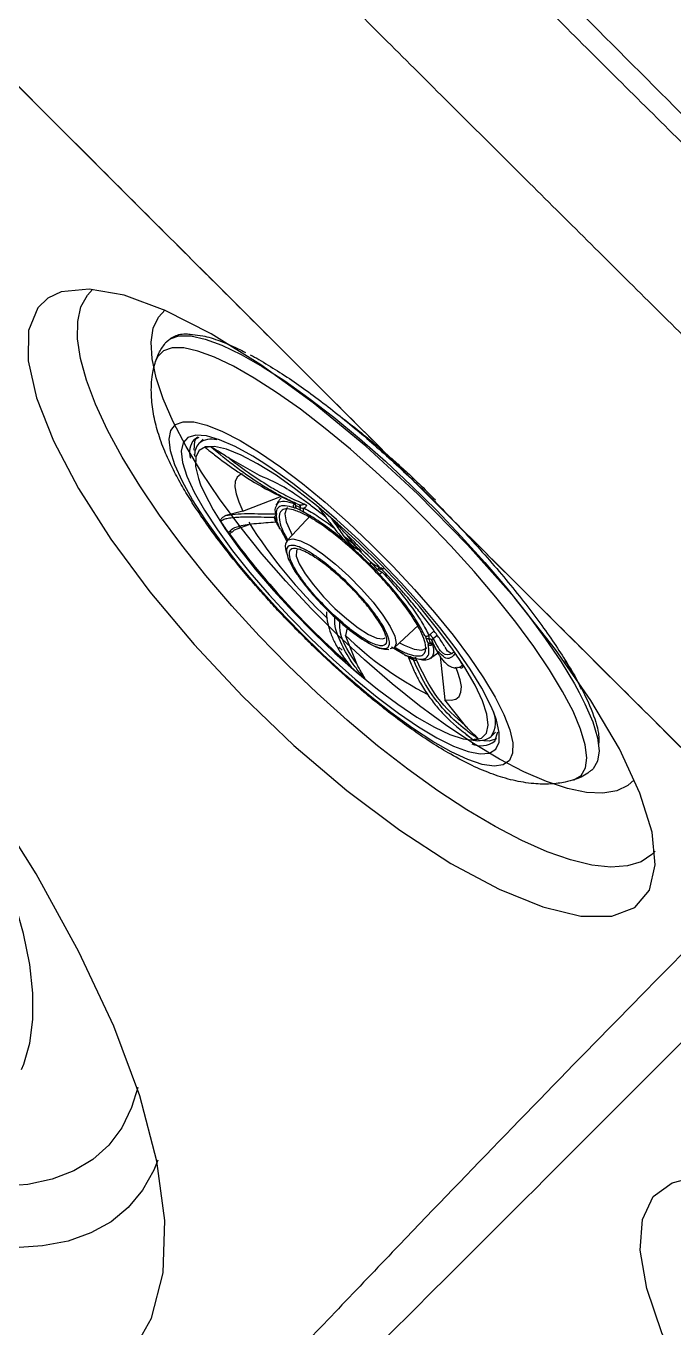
# Model space of a CAD drawing. Header units: inches. Extents: x 0 to 84, y -22 to 124.
# Drawn here: x 71.216 to 73.36, y 67.531 to 71.841 of the extents above; entities that cross this region are included whole.
import ezdxf

# ---------------------------------------------------------------- set-up
doc = ezdxf.new("R2010")
doc.units = ezdxf.units.IN
doc.header["$MEASUREMENT"] = 0
doc.layers.add('1', color=4, linetype='Continuous')
doc.layers.add('BDIM_CYAN', color=4, linetype='Continuous')

# ---------------------------------------------------------------- blocks, each defined once
blk = doc.blocks.new('2020 HS PILLOW')
at = {"layer": '1', "color": 2}
for points, knots in [([(5.8034, -0.0127), (5.5758, -0.0117), (5.1207, -0.0097), (4.4379, -0.0073), (3.7551, -0.0052), (3.0724, -0.0034), (2.3896, -0.0021), (1.7069, -0.001), (1.0241, -0.0003), (0.3414, 0), (-0.3414, 0), (-1.0241, -0.0003), (-1.7069, -0.001), (-2.3896, -0.0021), (-3.0724, -0.0034), (-3.7551, -0.0052), (-4.4379, -0.0073), (-5.1207, -0.0097), (-5.5758, -0.0117), (-5.8034, -0.0127)], [0, 0, 0, 0, 0.058824, 0.117648, 0.176472, 0.235295, 0.294119, 0.352942, 0.411765, 0.470588, 0.529412, 0.588235, 0.647058, 0.705881, 0.764705, 0.823528, 0.882352, 0.941176, 1, 1, 1, 1]), ([(5.8027, -0.0093), (4.0523, -0.005), (0.1838, 0.0045), (-3.6846, -0.0044), (-5.8027, -0.0093)], [0, 0, 0, 0, 0.452479, 1, 1, 1, 1]), ([(-5.1105, -0.9929), (-5.0125, -0.992), (-4.8162, -0.9901), (-4.5213, -0.9874), (-4.2256, -0.9849), (-3.929, -0.9826), (-3.6317, -0.9804), (-3.3335, -0.9784), (-3.0345, -0.9766), (-2.7347, -0.9749), (-2.4341, -0.9734), (-2.1327, -0.9721), (-1.8304, -0.9709), (-1.5274, -0.9699), (-1.2235, -0.9691), (-0.9188, -0.9685), (-0.6132, -0.968), (-0.3069, -0.9677), (0.0908, -0.9676), (0.5785, -0.9679), (1.1551, -0.9689), (1.7288, -0.9705), (2.2996, -0.9727), (2.8674, -0.9755), (3.4323, -0.979), (3.9943, -0.983), (4.5534, -0.9876), (4.9251, -0.9912), (5.1105, -0.9929)], [0, 0, 0, 0, 0.028776, 0.057631, 0.086566, 0.11558, 0.144673, 0.173846, 0.203098, 0.232429, 0.26184, 0.291331, 0.320902, 0.350552, 0.380282, 0.410091, 0.439981, 0.46995, 0.5, 0.556693, 0.613101, 0.669223, 0.725062, 0.780616, 0.835887, 0.890874, 0.945579, 1, 1, 1, 1]), ([(5.1101, -1.4421), (5.0128, -1.4412), (4.8181, -1.4394), (4.5261, -1.4369), (4.2341, -1.4345), (3.9421, -1.4324), (3.6501, -1.4303), (3.3581, -1.4285), (3.0661, -1.4267), (2.7741, -1.4252), (2.4821, -1.4238), (2.1901, -1.4225), (1.8981, -1.4214), (1.606, -1.4205), (1.314, -1.4197), (1.022, -1.4191), (0.73, -1.4186), (0.438, -1.4183), (0.146, -1.4182), (-0.146, -1.4182), (-0.438, -1.4183), (-0.73, -1.4186), (-1.022, -1.4191), (-1.314, -1.4197), (-1.606, -1.4205), (-1.8981, -1.4214), (-2.1901, -1.4225), (-2.4821, -1.4238), (-2.7741, -1.4252), (-3.0661, -1.4267), (-3.3581, -1.4285), (-3.6501, -1.4303), (-3.9421, -1.4324), (-4.2341, -1.4345), (-4.5261, -1.4369), (-4.8181, -1.4394), (-5.0128, -1.4412), (-5.1101, -1.4421)], [0, 0, 0, 0, 0.028576, 0.05715, 0.085725, 0.114298, 0.142871, 0.171443, 0.200015, 0.228587, 0.257158, 0.285728, 0.314298, 0.342868, 0.371438, 0.400008, 0.428577, 0.457146, 0.485715, 0.514285, 0.542854, 0.571423, 0.599992, 0.628562, 0.657132, 0.685702, 0.714272, 0.742842, 0.771413, 0.799985, 0.828557, 0.857129, 0.885702, 0.914275, 0.94285, 0.971424, 1, 1, 1, 1]), ([(-5.0772, -4.7582), (-3.4112, -4.7633), (-0.0264, -4.7735), (3.3584, -4.7634), (5.0772, -4.7582)], [0, 0, 0, 0, 0.492188, 1, 1, 1, 1])]:
    blk.add_open_spline(points, degree=3, knots=knots, dxfattribs=at)
blk = doc.blocks.new('2026 RELAY')
at = {"color": 8, "linetype": 'Continuous', "lineweight": 25, "flags": 128}
for points in [[(71.6522, 67.5864), (71.6388, 67.5535), (71.6018, 67.487), (71.5547, 67.4301), (71.4977, 67.383), (71.4312, 67.3459), (71.3555, 67.3191), (71.2709, 67.3027), (71.1778, 67.2966)], [(71.586, 67.8272), (71.5657, 67.7612), (71.5329, 67.6942), (71.4899, 67.6367), (71.4371, 67.589), (71.3747, 67.5512), (71.303, 67.5237), (71.2223, 67.5065), (71.1331, 67.4997)], [(73.2984, 68.6099), (73.2877, 68.5986), (73.2517, 68.5745), (73.2062, 68.5606), (73.1518, 68.557), (73.089, 68.5636), (73.0185, 68.5806), (72.941, 68.6077), (72.8574, 68.6445), (72.7685, 68.6908), (72.6753, 68.7459), (72.5787, 68.8095), (72.4798, 68.8806), (72.3797, 68.9587), (72.2793, 69.0429), (72.1799, 69.1322), (72.0823, 69.2258), (71.9877, 69.3226), (71.897, 69.4217), (71.8113, 69.5219), (71.7313, 69.6222), (71.6581, 69.7216), (71.5923, 69.819), (71.5346, 69.9133), (71.4857, 70.0036), (71.4461, 70.0889), (71.4161, 70.1683), (71.3962, 70.2409), (71.3865, 70.306), (71.3871, 70.363), (71.3981, 70.4111), (71.4192, 70.4499), (71.4365, 70.4684)], [(73.2284, 68.8461), (73.2077, 68.8269), (73.1709, 68.8091), (73.1251, 68.8015), (73.0707, 68.8042), (73.0084, 68.817), (72.939, 68.84), (72.8634, 68.8726), (72.7826, 68.9146), (72.6975, 68.9655), (72.6092, 69.0245), (72.5188, 69.091), (72.4275, 69.164), (72.3364, 69.2428), (72.2467, 69.3262), (72.1595, 69.4133), (72.0758, 69.5029), (71.9968, 69.594), (71.9234, 69.6853), (71.8566, 69.7758), (71.7971, 69.8642), (71.7458, 69.9496), (71.7033, 70.0307), (71.6701, 70.1066), (71.6467, 70.1764), (71.6333, 70.2391), (71.6301, 70.294), (71.6371, 70.3403), (71.6543, 70.3776), (71.6769, 70.4019)]]:
    blk.add_lwpolyline(points, dxfattribs=at)
at = {"layer": '1', "color": 3, "linetype": 'Continuous', "lineweight": 25, "flags": 128}
for points in [[(71.5619, 66.9398), (71.6315, 67.0635), (71.6695, 67.2134), (71.6752, 67.387), (71.6496, 67.5835), (71.5929, 67.7995), (71.5067, 68.0306), (71.3915, 68.2769), (71.2495, 68.5341), (71.083, 68.7982), (70.8929, 69.0685), (70.6829, 69.3402), (70.47, 69.5933), (70.2431, 69.8434), (70.006, 70.0863)], [(71.3327, 70.4608), (71.2885, 70.4398), (71.2549, 70.4076), (71.2245, 70.3332), (71.2229, 70.233), (71.2507, 70.11), (71.3067, 69.9676), (71.3895, 69.8102), (71.4967, 69.6421), (71.6255, 69.4682), (71.7721, 69.2932), (71.9329, 69.1222), (72.103, 68.9599), (72.2781, 68.8108), (72.4528, 68.6794), (72.6225, 68.5693), (72.7819, 68.4836), (72.9265, 68.425), (73.0519, 68.3948), (73.1544, 68.3943), (73.2311, 68.4229), (73.2795, 68.4801), (73.2987, 68.564), (73.2879, 68.672), (73.2479, 68.8013), (73.1798, 68.9479), (73.0857, 69.108), (72.9683, 69.277), (72.8311, 69.4505), (72.6777, 69.6236), (72.5128, 69.7915), (72.3404, 69.9497), (72.1659, 70.0935), (71.9937, 70.2189), (71.8292, 70.3219), (71.6766, 70.3996), (71.5405, 70.4496), (71.4249, 70.4701), (71.3327, 70.4608)], [(73.3547, 67.5121), (73.4093, 67.5256)], [(73.3965, 66.8517), (73.3203, 67.0152), (73.2705, 67.1624), (73.249, 67.2885), (73.2558, 67.3907), (73.2915, 67.466), (73.3547, 67.5121)]]:
    blk.add_lwpolyline(points, dxfattribs=at)
at = {"layer": '1', "color": 3, "linetype": 'Continuous', "lineweight": 25}
for points, knots in [([(74.7783, 69.655), (74.5347, 69.8993), (74.0473, 70.3878), (73.316, 71.1203), (72.5844, 71.8525), (71.8525, 72.5844), (71.1203, 73.316), (70.3878, 74.0473), (69.8993, 74.5347), (69.655, 74.7783)], [0, 0, 0, 0, 0.142857, 0.285714, 0.428571, 0.571429, 0.714286, 0.857143, 1, 1, 1, 1]), ([(74.7783, 69.655), (74.7703, 69.6472), (74.7476, 69.6248), (74.7031, 69.5809), (74.6376, 69.5163), (74.5493, 69.429), (74.4442, 69.3252), (74.3192, 69.2021), (74.1788, 69.0636), (74.0189, 68.9047), (73.7969, 68.6831), (73.5123, 68.3968), (73.1639, 68.0425), (72.8108, 67.6799), (72.4467, 67.3017), (72.0636, 66.8996), (71.7514, 66.5692), (71.5083, 66.3111), (71.3458, 66.1384), (71.1817, 65.9642), (71.0565, 65.8317), (70.9729, 65.7435), (70.9126, 65.6799), (70.8524, 65.6168), (70.7924, 65.554), (70.7327, 65.4916), (70.6732, 65.4297), (70.6139, 65.3681), (70.5548, 65.307), (70.4961, 65.2464), (70.4377, 65.1863), (70.3985, 65.1462), (70.379, 65.1262)], [0, 0, 0, 0, 0.006889, 0.019604, 0.038143, 0.062501, 0.093759, 0.125003, 0.163814, 0.205483, 0.250005, 0.333836, 0.417164, 0.50001, 0.578664, 0.661987, 0.749993, 0.776104, 0.812493, 0.849399, 0.874995, 0.886901, 0.898698, 0.910387, 0.921968, 0.93344, 0.944804, 0.956059, 0.967206, 0.978245, 0.989177, 1, 1, 1, 1]), ([(70.4197, 65.0669), (70.4766, 65.1228), (70.5332, 65.1783), (70.6458, 65.2882), (70.7017, 65.3427), (70.8688, 65.5043), (70.9788, 65.6097), (71.3037, 65.9213), (71.5135, 66.1231), (71.9197, 66.5179), (72.1162, 66.711), (72.4993, 67.0903), (72.6857, 67.2763), (73.2318, 67.8224), (73.5779, 68.1697), (74.0714, 68.6632), (74.2314, 68.8231), (74.4643, 69.0557), (74.5407, 69.1321), (74.6906, 69.2818), (74.7639, 69.3556), (74.8362, 69.4275)], [0, 0, 0, 0, 0.03125, 0.03125, 0.0625, 0.0625, 0.125, 0.125, 0.25, 0.25, 0.375, 0.375, 0.5, 0.5, 0.75, 0.75, 0.875, 0.875, 0.9375, 0.9375, 1, 1, 1, 1])]:
    blk.add_open_spline(points, degree=3, knots=knots, dxfattribs=at)
at = {"layer": 'BDIM_CYAN'}
for p, q in [((71.785, 69.9802), (71.7725, 69.9717)), ((71.7882, 69.9785), (71.7725, 69.9717)), ((71.7881, 69.9595), (71.8024, 69.9737)), ((71.7746, 69.9177), (71.7735, 69.9242)), ((71.9888, 69.8526), (71.8885, 69.9102)), ((71.9336, 69.7351), (72.0562, 69.7821)), ((72.5445, 69.7913), (72.5296, 69.8053)), ((72.5813, 69.7547), (72.5445, 69.7913)), ((71.9336, 69.7351), (71.8778, 69.7206)), ((72.106, 69.7645), (72.1039, 69.7602)), ((72.1039, 69.7602), (72.1081, 69.7536)), ((72.104, 69.7458), (72.11, 69.7447)), ((72.1253, 69.7378), (72.11, 69.7447)), ((72.1218, 69.7545), (72.1239, 69.7549)), ((72.1253, 69.7378), (72.1358, 69.7314)), ((71.9062, 69.6732), (71.9543, 69.6907)), ((71.9242, 69.6822), (71.9203, 69.6872)), ((72.05, 69.6874), (72.0443, 69.7022)), ((72.0472, 69.6983), (72.0467, 69.7044)), ((72.0472, 69.6983), (72.0526, 69.6841)), ((72.0578, 69.675), (72.0526, 69.6841)), ((72.0817, 69.6386), (72.1589, 69.7213)), ((71.8911, 69.6713), (71.8945, 69.6663)), ((72.0578, 69.675), (72.0782, 69.6375)), ((72.3035, 69.6334), (72.2765, 69.6581)), ((72.3429, 69.57), (72.3111, 69.5995)), ((72.3429, 69.57), (72.3541, 69.5598)), ((72.3747, 69.5387), (72.3541, 69.5598)), ((72.3747, 69.5387), (72.3858, 69.5262)), ((72.2285, 69.3936), (72.2157, 69.4061)), ((72.2791, 69.349), (72.2733, 69.3239)), ((72.515, 69.3576), (72.4355, 69.2838)), ((72.3107, 69.2292), (72.2733, 69.3239)), ((72.5355, 69.3233), (72.5407, 69.3142)), ((72.5461, 69.3), (72.5407, 69.3142)), ((72.5461, 69.3), (72.5466, 69.2939)), ((72.5533, 69.3272), (72.5496, 69.3238)), ((72.5669, 69.3386), (72.5533, 69.3272)), ((72.5593, 69.3086), (72.5568, 69.3107)), ((72.5592, 69.3079), (72.5612, 69.303)), ((72.5634, 69.3141), (72.5764, 69.325)), ((72.2621, 69.2746), (72.251, 69.2849)), ((72.4254, 69.2862), (72.4575, 69.2669)), ((72.468, 69.2605), (72.4575, 69.2669)), ((72.468, 69.2605), (72.4833, 69.2536)), ((72.4868, 69.2508), (72.4709, 69.258)), ((72.4893, 69.2525), (72.4833, 69.2536)), ((72.5811, 69.2663), (72.5521, 69.2461)), ((72.5862, 69.2553), (72.6022, 69.1103)), ((72.6111, 69.2711), (72.6031, 69.2847)), ((72.6251, 69.2633), (72.6111, 69.2711)), ((72.4907, 69.2501), (72.4929, 69.2498)), ((72.6539, 69.2164), (72.6439, 69.2178)), ((72.6702, 69.0241), (72.6022, 69.1103)), ((72.7698, 69.0035), (72.7555, 68.9893)), ((72.7678, 68.9737), (72.7776, 69.0048))]:
    blk.add_line(p, q, dxfattribs=at)
at = {"layer": 'BDIM_CYAN', "flags": 128}
for points in [[(71.6771, 70.2918), (71.6927, 70.3056), (71.7222, 70.3155), (71.7611, 70.3152), (71.8088, 70.3048), (71.8646, 70.2842), (71.9277, 70.254), (71.9973, 70.2144), (72.0723, 70.166), (72.1518, 70.1096), (72.2346, 70.0458), (72.3195, 69.9757)], [(72.2895, 69.94), (72.2057, 70.0092), (72.124, 70.0722), (72.0455, 70.1279), (71.9714, 70.1756), (71.9027, 70.2147), (71.8404, 70.2446), (71.7853, 70.2649), (71.7383, 70.2752), (71.6999, 70.2755), (71.6707, 70.2657), (71.6512, 70.246), (71.645, 70.2319)], [(72.2058, 69.7646), (72.2818, 69.6974), (72.3574, 69.6261), (72.4312, 69.5518), (72.502, 69.4759), (72.5684, 69.3998), (72.6293, 69.3247), (72.6836, 69.2521), (72.7303, 69.1832), (72.7686, 69.1193), (72.7978, 69.0615), (72.8174, 69.0109), (72.8271, 68.9683), (72.8266, 68.9345), (72.8159, 68.9101), (72.7953, 68.8955), (72.7652, 68.8911), (72.726, 68.8968), (72.6785, 68.9126), (72.6235, 68.9382), (72.562, 68.9731), (72.4951, 69.0168), (72.424, 69.0684), (72.3499, 69.127), (72.2742, 69.1916), (72.1983, 69.261), (72.1234, 69.334), (72.0509, 69.4092), (71.9822, 69.4854), (71.9184, 69.5612), (71.8607, 69.6352), (71.81, 69.7061), (71.7674, 69.7726), (71.7336, 69.8336), (71.7091, 69.8879), (71.6945, 69.9347), (71.6899, 69.973), (71.6955, 70.0021), (71.7111, 70.0217), (71.7366, 70.0312), (71.7713, 70.0305), (71.8147, 70.0198), (71.8661, 69.999), (71.9245, 69.9687), (71.9888, 69.9293), (72.058, 69.8815), (72.1308, 69.8263), (72.2058, 69.7646)], [(72.0103, 69.8895), (71.967, 69.9168), (71.9086, 69.949), (71.8569, 69.9717), (71.8131, 69.9844), (71.7779, 69.9869), (71.752, 69.9791), (71.7359, 69.9612), (71.73, 69.9335), (71.7343, 69.8966), (71.7488, 69.8511), (71.7731, 69.7981), (71.8069, 69.7384), (71.8494, 69.6733), (71.8999, 69.6041), (71.9573, 69.532), (72.0205, 69.4585), (72.0883, 69.385), (72.1594, 69.313), (72.2324, 69.2438), (72.3058, 69.1788)], [(71.7721, 69.9373), (71.775, 69.9666), (71.7799, 69.9775)], [(72.2458, 69.2587), (72.3093, 69.2029), (72.379, 69.1459), (72.4463, 69.0957), (72.5095, 69.0533), (72.5675, 69.0197), (72.619, 68.9955), (72.6628, 68.9813), (72.6981, 68.9774), (72.724, 68.9839), (72.7401, 69.0005), (72.746, 69.0271), (72.7415, 69.0629), (72.7268, 69.1073), (72.7022, 69.1593), (72.6681, 69.2178), (72.6254, 69.2815), (72.5749, 69.3491), (72.5178, 69.4191), (72.4551, 69.4901), (72.3883, 69.5605), (72.3188, 69.6288), (72.2481, 69.6936), (72.1776, 69.7536), (72.109, 69.8073), (72.0435, 69.8537), (71.9827, 69.8918), (71.9278, 69.9208), (71.8801, 69.94), (71.8404, 69.9491), (71.8097, 69.9478), (71.7887, 69.9362), (71.7777, 69.9146), (71.777, 69.8833), (71.7866, 69.8431), (71.7941, 69.8226)], [(72.3195, 69.9757), (72.4054, 69.9001), (72.491, 69.8201), (72.5752, 69.737), (72.6567, 69.6517), (72.7345, 69.5656), (72.8073, 69.4798), (72.8743, 69.3956), (72.9345, 69.314), (72.9869, 69.2364), (73.031, 69.1637), (73.0468, 69.135)], [(73.0284, 68.8456), (73.0288, 68.8457), (73.0532, 68.8605), (73.0678, 68.8851), (73.0724, 68.9191), (73.067, 68.9621), (73.0516, 69.0135), (73.0264, 69.0725), (72.9919, 69.1384), (72.9484, 69.2102), (72.8966, 69.2868), (72.8372, 69.3673), (72.7711, 69.4505), (72.6992, 69.5351), (72.6224, 69.6202), (72.5419, 69.7043), (72.4588, 69.7864), (72.3743, 69.8653), (72.2895, 69.94)], [(71.9319, 69.8585), (71.9261, 69.8563), (71.915, 69.8474), (71.9088, 69.8336), (71.9076, 69.8153), (71.9114, 69.7925), (71.9201, 69.7656), (71.9336, 69.7351)], [(72.7639, 69.0686), (72.7535, 69.0929), (72.7243, 69.1494), (72.6861, 69.2119), (72.6395, 69.2793), (72.5854, 69.3501), (72.525, 69.4231), (72.4593, 69.4967), (72.3897, 69.5697), (72.3175, 69.6404), (72.2441, 69.7077), (72.1709, 69.7701), (72.0994, 69.8265), (72.031, 69.8757), (72.0103, 69.8895)], [(71.7941, 69.8226), (71.8063, 69.7948), (71.8357, 69.7394), (71.8742, 69.6782), (71.9209, 69.6123), (71.9749, 69.5433), (72.035, 69.4727), (72.0999, 69.4018), (72.1682, 69.3322), (72.2385, 69.2654), (72.2458, 69.2587)], [(72.082, 69.7467), (72.0784, 69.7437), (72.0727, 69.7266), (72.0773, 69.7001), (72.0921, 69.6655), (72.0975, 69.6555)], [(72.078, 69.6317), (72.0832, 69.64), (72.0995, 69.6438), (72.125, 69.6369), (72.1583, 69.6199), (72.1975, 69.5937), (72.2402, 69.5598), (72.2841, 69.5202), (72.3264, 69.4772), (72.3649, 69.4333), (72.3972, 69.391), (72.4214, 69.3528), (72.4363, 69.321), (72.4408, 69.2973), (72.4355, 69.2838)], [(72.1137, 69.6079), (72.1109, 69.6038), (72.1106, 69.5865), (72.1204, 69.5606), (72.1397, 69.5281), (72.1671, 69.491), (72.2008, 69.4519), (72.2385, 69.4134), (72.2776, 69.3783), (72.3154, 69.3489), (72.3494, 69.3271), (72.3772, 69.3145), (72.397, 69.312), (72.4049, 69.3159)], [(72.4524, 69.2995), (72.4672, 69.2917), (72.5008, 69.2781), (72.5261, 69.2747), (72.542, 69.2816), (72.5425, 69.2822)], [(72.4355, 69.2838), (72.4347, 69.2831), (72.4216, 69.2793)], [(72.5611, 69.2934), (72.5642, 69.2779), (72.5642, 69.265), (72.5611, 69.255), (72.555, 69.2479), (72.5535, 69.247)], [(72.6022, 69.1103), (72.6226, 69.1092), (72.6384, 69.1132), (72.6494, 69.1221), (72.6556, 69.1359), (72.6568, 69.1542), (72.6531, 69.177), (72.6444, 69.2039), (72.6382, 69.2188)], [(72.3058, 69.1788), (72.3783, 69.1193), (72.4484, 69.0664), (72.5148, 69.0211), (72.5762, 68.9843), (72.6314, 68.9568), (72.6792, 68.9391), (72.7188, 68.9315), (72.7495, 68.9342), (72.7705, 68.9471), (72.7815, 68.9699), (72.7823, 69.0023), (72.7729, 69.0436), (72.7639, 69.0686)], [(73.0468, 69.135), (73.066, 69.097), (73.0915, 69.0372), (73.1071, 68.9851), (73.1125, 68.9416), (73.1079, 68.9071), (73.0931, 68.8822), (73.0882, 68.8779)], [(72.7736, 68.981), (72.7489, 68.9735), (72.7137, 68.9759)], [(71.2017, 67.887), (71.2091, 67.9047), (71.2292, 67.9743), (71.2392, 68.0528), (71.239, 68.1397), (71.2285, 68.2347), (71.2079, 68.337), (71.1773, 68.446), (71.1368, 68.5613), (71.0868, 68.682), (71.0274, 68.8075), (70.9811, 68.8967)]]:
    blk.add_lwpolyline(points, dxfattribs=at)
at = {"layer": 'BDIM_CYAN'}
for centre, radius, start, end in [((71.8223, 69.93), 0.065, 140.0456, 197.3125), ((71.8302, 69.9226), 0.056, 138.8541, 186.413), ((71.8298, 69.9043), 0.0692, 75.19, 127.1238), ((71.8285, 69.8776), 0.0703, 90.7296, 105.1692), ((71.8295, 69.4107), 0.4697, 57.574, 70.1758), ((72.0022, 69.4981), 0.2766, 63.9321, 67.4903), ((70.6871, 67.9289), 2.3555, 49.1277, 50.5149), ((72.9788, 70.4164), 1.3275, 212.5833, 214.6167), ((73.3495, 70.5748), 1.6485, 212.1187, 226.4823), ((72.2384, 69.7823), 0.2127, 198.6794, 203.0097), ((74.0653, 71.2601), 2.7009, 216.1272, 228.7571), ((71.2874, 68.4928), 1.5147, 43.867, 45.0119), ((73.0592, 70.1328), 1.1278, 225.8274, 242.9086), ((72.36, 69.2318), 0.2059, 18.679, 23.0106), ((72.3375, 69.2141), 0.2407, 21.6979, 22.8954), ((72.3738, 69.2283), 0.2017, 18.6147, 21.7522), ((72.5873, 69.4842), 0.2532, 245.8219, 247.5681), ((71.5435, 68.5111), 1.3275, 32.5835, 34.6167), ((73.8352, 70.9986), 2.3555, 229.1276, 230.5149), ((72.6078, 69.5073), 0.2856, 243.9322, 247.4902), ((72.5333, 69.2982), 0.0551, 249.4607, 291.5038), ((72.6845, 69.0371), 0.0856, 326.1063, 25.7199), ((72.7214, 69.0378), 0.0791, 247.538, 305.824), ((72.6938, 69.0499), 0.0703, 270.7296, 285.1692), ((72.7137, 69.0444), 0.0692, 255.1208, 307.2038)]:
    blk.add_arc(centre, radius, start, end, dxfattribs=at)
for points, knots in [([(71.6451, 70.2292), (71.6481, 70.2389), (71.6546, 70.2603), (71.6688, 70.2795), (71.6766, 70.29)], [0, 0, 0, 0, 0.4524442, 1, 1, 1, 1]), ([(71.6775, 70.2923), (71.687, 70.3006), (71.7055, 70.3168), (71.738, 70.3237), (71.7619, 70.3203), (71.7676, 70.3195)], [0, 0, 0, 0, 0.445133, 0.867846, 1, 1, 1, 1]), ([(71.7676, 70.3195), (71.7785, 70.3186), (71.8048, 70.3165), (71.856, 70.2999), (71.9037, 70.2806), (71.934, 70.2645), (71.9422, 70.2602)], [0, 0, 0, 0, 0.236629, 0.569889, 0.883061, 1, 1, 1, 1]), ([(71.9586, 70.2522), (71.9588, 70.2521), (71.9761, 70.2443), (72.0177, 70.2185), (72.0981, 70.1681), (72.2045, 70.0919), (72.2929, 70.0186), (72.3358, 69.9831)], [0, 0, 0, 0, 0.0024536, 0.1766172, 0.3508173, 0.6848474, 1, 1, 1, 1]), ([(72.1255, 69.3285), (72.1202, 69.3338), (72.1077, 69.3464), (72.0837, 69.371), (72.0516, 69.4047), (72.0119, 69.4478), (71.9685, 69.4967), (71.9237, 69.5495), (71.8794, 69.6045), (71.837, 69.6602), (71.7975, 69.7157), (71.7615, 69.7702), (71.7288, 69.8244), (71.6997, 69.8787), (71.6737, 69.9354), (71.6524, 69.994), (71.6371, 70.056), (71.6296, 70.1211), (71.6316, 70.1844), (71.6419, 70.2205), (71.6465, 70.2365)], [0, 0, 0, 0, 0.017534, 0.041406, 0.080131, 0.126654, 0.179488, 0.236275, 0.295643, 0.356617, 0.418551, 0.481025, 0.54381, 0.609235, 0.676067, 0.748578, 0.814163, 0.877244, 0.945575, 1, 1, 1, 1]), ([(72.2512, 70.0517), (72.2541, 70.0496), (72.2761, 70.0339), (72.3182, 70.0005), (72.3603, 69.9665), (72.3826, 69.947), (72.3855, 69.9445)], [0, 0, 0, 0, 0.067025, 0.511972, 0.936998, 1, 1, 1, 1]), ([(71.8101, 69.9454), (71.81, 69.9454), (71.81, 69.9454), (71.81, 69.9453), (71.8101, 69.9451), (71.8104, 69.9448), (71.8111, 69.9441), (71.8134, 69.9422), (71.8156, 69.9408), (71.8172, 69.9397)], [0, 0, 0, 0, 0.035822, 0.071995, 0.104743, 0.140534, 0.201731, 0.392844, 1, 1, 1, 1]), ([(71.8101, 69.9454), (71.8106, 69.9449), (71.8122, 69.9437), (71.8168, 69.94), (71.8315, 69.9281), (71.8668, 69.9008), (71.9305, 69.8558), (72.0139, 69.8039), (72.0755, 69.776), (72.1034, 69.7634)], [0, 0, 0, 0, 0.007325, 0.019566, 0.058651, 0.192116, 0.441769, 0.746986, 1, 1, 1, 1]), ([(71.8885, 69.9102), (71.8843, 69.9128), (71.8729, 69.9199), (71.8575, 69.9297), (71.844, 69.9383), (71.836, 69.9433), (71.8315, 69.946), (71.8291, 69.9473), (71.828, 69.9478), (71.8277, 69.9478), (71.8276, 69.9479)], [0, 0, 0, 0, 0.191797, 0.519572, 0.729704, 0.856737, 0.930022, 0.970712, 0.992634, 1, 1, 1, 1]), ([(72.0738, 69.7776), (72.0612, 69.7842), (72.0332, 69.7989), (71.9925, 69.8238), (71.9513, 69.8513), (71.8941, 69.8923), (71.855, 69.925), (71.8276, 69.9479)], [0, 0, 0, 0, 0.138492, 0.307534, 0.458721, 0.619894, 1, 1, 1, 1]), ([(72.3358, 69.9831), (72.3792, 69.945), (72.4686, 69.8666), (72.5807, 69.7561), (72.6694, 69.6629), (72.7572, 69.5658), (72.8589, 69.444), (72.9455, 69.3273), (72.9868, 69.2633), (73.0003, 69.2423)], [0, 0, 0, 0, 0.167429, 0.344886, 0.437413, 0.529958, 0.718716, 0.907474, 1, 1, 1, 1]), ([(72.3855, 69.9445), (72.4011, 69.931), (72.4302, 69.906), (72.474, 69.8662), (72.5204, 69.8227), (72.5528, 69.7906), (72.5709, 69.7727)], [0, 0, 0, 0, 0.2517033, 0.4678447, 0.7027218, 1, 1, 1, 1]), ([(71.8885, 69.9102), (71.9124, 69.892), (71.9565, 69.8587), (72.023, 69.8161), (72.0819, 69.783), (72.1188, 69.7667), (72.1369, 69.7587)], [0, 0, 0, 0, 0.317509, 0.583481, 0.794833, 1, 1, 1, 1]), ([(72.0443, 69.7553), (72.0476, 69.7607), (72.0526, 69.7691), (72.0587, 69.7769), (72.0609, 69.7797)], [0, 0, 0, 0, 0.637356, 1, 1, 1, 1]), ([(72.1196, 69.7561), (72.1049, 69.7624), (72.0895, 69.7691), (72.0745, 69.7772), (72.0738, 69.7776)], [0, 0, 0, 0, 0.95481, 1, 1, 1, 1]), ([(72.2091, 69.7137), (72.2002, 69.7211), (72.1792, 69.7383), (72.1487, 69.7615), (72.1189, 69.7829), (72.0967, 69.7978), (72.0871, 69.8036), (72.0837, 69.8057)], [0, 0, 0, 0, 0.175058, 0.413015, 0.646773, 0.872595, 1, 1, 1, 1]), ([(72.0447, 69.7173), (72.0423, 69.728), (72.0386, 69.7447), (72.0446, 69.7525), (72.0467, 69.7552)], [0, 0, 0, 0, 0.64222, 1, 1, 1, 1]), ([(72.104, 69.7458), (72.0931, 69.7491), (72.0709, 69.7557), (72.0508, 69.7501), (72.0411, 69.7341), (72.0448, 69.7142), (72.0467, 69.7044)], [0, 0, 0, 0, 0.247011, 0.5, 0.752989, 1, 1, 1, 1]), ([(72.0467, 69.7552), (72.0478, 69.758), (72.0515, 69.7669), (72.07, 69.7699), (72.0926, 69.7634), (72.1039, 69.7602)], [0, 0, 0, 0, 0.181301, 0.590651, 1, 1, 1, 1]), ([(72.2739, 69.6285), (72.2438, 69.6527), (72.1975, 69.69), (72.144, 69.7219), (72.1082, 69.7382), (72.0805, 69.7443), (72.0564, 69.7392), (72.0501, 69.7098), (72.0644, 69.6684), (72.0818, 69.6408), (72.0826, 69.6395)], [0, 0, 0, 0, 0.191375, 0.294396, 0.399603, 0.50481, 0.60783, 0.799205, 0.990581, 1, 1, 1, 1]), ([(72.1081, 69.7536), (72.1081, 69.7547), (72.1083, 69.757), (72.1073, 69.7599), (72.1056, 69.7622), (72.1041, 69.763), (72.1034, 69.7634)], [0, 0, 0, 0, 0.266689, 0.531115, 0.778754, 1, 1, 1, 1]), ([(72.1369, 69.7587), (72.1364, 69.7582), (72.1353, 69.7573), (72.1324, 69.7559), (72.1285, 69.7548), (72.1237, 69.7547), (72.1209, 69.7556), (72.1196, 69.7561)], [0, 0, 0, 0, 0.111469, 0.230184, 0.482261, 0.743373, 1, 1, 1, 1]), ([(72.1237, 69.7466), (72.126, 69.7459), (72.1299, 69.7449), (72.1347, 69.7452), (72.1368, 69.7453)], [0, 0, 0, 0, 0.571403, 1, 1, 1, 1]), ([(72.298, 69.6117), (72.2949, 69.6147), (72.2732, 69.6349), (72.233, 69.6673), (72.1805, 69.706), (72.1506, 69.723), (72.1358, 69.7314)], [0, 0, 0, 0, 0.053605, 0.371574, 0.689543, 1, 1, 1, 1]), ([(72.1454, 69.7541), (72.1443, 69.7525), (72.1418, 69.7491), (72.1386, 69.7466), (72.1368, 69.7453)], [0, 0, 0, 0, 0.459354, 1, 1, 1, 1]), ([(72.1368, 69.7453), (72.1522, 69.7366), (72.1827, 69.7193), (72.2189, 69.6921), (72.2368, 69.6787)], [0, 0, 0, 0, 0.504034, 1, 1, 1, 1]), ([(72.1454, 69.7541), (72.1448, 69.7544), (72.1437, 69.7548), (72.1414, 69.7559), (72.1391, 69.7572), (72.1377, 69.7582), (72.1369, 69.7587)], [0, 0, 0, 0, 0.245337, 0.5, 0.754663, 1, 1, 1, 1]), ([(72.1849, 69.7469), (72.1854, 69.7462), (72.1867, 69.7444), (72.1904, 69.7392), (72.2022, 69.7227), (72.229, 69.687), (72.2638, 69.643), (72.2878, 69.6215), (72.2975, 69.6127)], [0, 0, 0, 0, 0.011965, 0.031961, 0.095811, 0.313849, 0.721693, 1, 1, 1, 1]), ([(71.8778, 69.7206), (71.876, 69.7197), (71.8711, 69.7175), (71.8657, 69.7136), (71.8619, 69.7095), (71.8602, 69.7065), (71.8597, 69.7044), (71.8597, 69.703), (71.8599, 69.7021), (71.8601, 69.7016), (71.8602, 69.7015)], [0, 0, 0, 0, 0.191801, 0.519634, 0.729787, 0.856818, 0.93009, 0.970764, 0.992671, 1, 1, 1, 1]), ([(72.0369, 69.7142), (72.0224, 69.7143), (71.9951, 69.7146), (71.9578, 69.7152), (71.928, 69.715), (71.9032, 69.7136), (71.8845, 69.7112), (71.8693, 69.7072), (71.8633, 69.7035), (71.8602, 69.7015)], [0, 0, 0, 0, 0.154271, 0.288952, 0.454424, 0.575072, 0.714225, 0.852753, 1, 1, 1, 1]), ([(71.8778, 69.7206), (71.8871, 69.7224), (71.9052, 69.7261), (71.9468, 69.7272), (71.9937, 69.7266), (72.0292, 69.7263), (72.0466, 69.7262)], [0, 0, 0, 0, 0.280747, 0.545552, 0.776817, 1, 1, 1, 1]), ([(71.8927, 69.6705), (71.8938, 69.6717), (71.8995, 69.678), (71.9229, 69.6874), (71.9711, 69.6947), (72.0203, 69.6978), (72.0427, 69.6992)], [0, 0, 0, 0, 0.069095, 0.356764, 0.708459, 1, 1, 1, 1]), ([(72.0466, 69.7262), (72.0461, 69.7257), (72.0451, 69.7246), (72.043, 69.7223), (72.0406, 69.7194), (72.0382, 69.7163), (72.0374, 69.7149), (72.0369, 69.7142)], [0, 0, 0, 0, 0.111467, 0.230181, 0.482258, 0.743371, 1, 1, 1, 1]), ([(72.046, 69.6977), (72.0457, 69.6979), (72.0448, 69.6987), (72.0435, 69.699), (72.0427, 69.6992)], [0, 0, 0, 0, 0.309985, 1, 1, 1, 1]), ([(72.0445, 69.7164), (72.0445, 69.7163), (72.0437, 69.7146), (72.0429, 69.7119), (72.0428, 69.7106), (72.0428, 69.71)], [0, 0, 0, 0, 0.042172, 0.540741, 1, 1, 1, 1]), ([(72.0462, 69.6971), (72.0462, 69.6971), (72.0453, 69.6978), (72.0441, 69.6978), (72.0429, 69.6978)], [0, 0, 0, 0, 0.008245, 1, 1, 1, 1]), ([(72.0499, 69.6875), (72.05, 69.6874), (72.0502, 69.6866), (72.0511, 69.6854), (72.0521, 69.6845), (72.0526, 69.6841)], [0, 0, 0, 0, 0.054751, 0.538852, 1, 1, 1, 1]), ([(72.2765, 69.6581), (72.2737, 69.6611), (72.266, 69.6692), (72.2548, 69.6815), (72.2442, 69.6933), (72.2364, 69.7018), (72.2317, 69.7071), (72.2288, 69.7098), (72.2285, 69.7101)], [0, 0, 0, 0, 0.191782, 0.518998, 0.728969, 0.85611, 0.98384, 1, 1, 1, 1]), ([(72.329, 69.5814), (72.3244, 69.5856), (72.3107, 69.5984), (72.2862, 69.6286), (72.2571, 69.6675), (72.2375, 69.6966), (72.2285, 69.7101)], [0, 0, 0, 0, 0.150595, 0.449551, 0.745562, 1, 1, 1, 1]), ([(71.8863, 69.6623), (71.8863, 69.6622), (71.8865, 69.662), (71.8867, 69.6618), (71.887, 69.6615), (71.8873, 69.6613), (71.8879, 69.661), (71.8897, 69.6609), (71.8944, 69.6631), (71.8997, 69.6676), (71.9045, 69.6718), (71.9062, 69.6732)], [0, 0, 0, 0, 0.005501, 0.011055, 0.016084, 0.02158, 0.030977, 0.060324, 0.195274, 0.730604, 1, 1, 1, 1]), ([(71.8863, 69.6623), (71.8863, 69.6624), (71.8865, 69.6629), (71.8872, 69.6642), (71.8886, 69.6669), (71.8911, 69.6691), (71.8927, 69.6705)], [0, 0, 0, 0, 0.055427, 0.148054, 0.44381, 1, 1, 1, 1]), ([(72.0578, 69.675), (72.057, 69.6757), (72.0554, 69.6772), (72.0545, 69.6794), (72.0545, 69.6806), (72.0546, 69.6807)], [0, 0, 0, 0, 0.4803862, 0.9607725, 1, 1, 1, 1]), ([(72.268, 69.6528), (72.2766, 69.6458), (72.296, 69.6301), (72.3156, 69.6114), (72.3265, 69.601)], [0, 0, 0, 0, 0.444445, 1, 1, 1, 1]), ([(72.2721, 69.648), (72.2792, 69.6392), (72.2948, 69.6198), (72.3083, 69.6125), (72.3156, 69.6085)], [0, 0, 0, 0, 0.454264, 1, 1, 1, 1]), ([(72.2765, 69.6581), (72.2896, 69.6406), (72.311, 69.6119), (72.3301, 69.5931), (72.3375, 69.5859)], [0, 0, 0, 0, 0.6121427, 1, 1, 1, 1]), ([(72.0831, 69.5874), (72.08, 69.5955), (72.0709, 69.6194), (72.0774, 69.631), (72.0817, 69.6386)], [0, 0, 0, 0, 0.3370446, 1, 1, 1, 1]), ([(72.272, 69.5061), (72.2505, 69.5257), (72.2173, 69.5559), (72.1751, 69.5867), (72.1451, 69.6055), (72.1194, 69.6177), (72.0935, 69.6244), (72.0756, 69.6168), (72.0785, 69.5893), (72.0934, 69.557), (72.1115, 69.5272), (72.1355, 69.4942), (72.1719, 69.4497), (72.2041, 69.4172), (72.225, 69.3961)], [0, 0, 0, 0, 0.119728, 0.18418, 0.25, 0.31582, 0.380272, 0.5, 0.619728, 0.68418, 0.75, 0.81582, 0.880272, 1, 1, 1, 1]), ([(72.2263, 69.3991), (72.2065, 69.4191), (72.1761, 69.4497), (72.1417, 69.4918), (72.119, 69.523), (72.1018, 69.5512), (72.0878, 69.5818), (72.0851, 69.6078), (72.102, 69.615), (72.1264, 69.6086), (72.1507, 69.5971), (72.1791, 69.5793), (72.219, 69.5502), (72.2504, 69.5217), (72.2707, 69.5031)], [0, 0, 0, 0, 0.119728, 0.18418, 0.25, 0.31582, 0.380272, 0.5, 0.619728, 0.68418, 0.75, 0.81582, 0.880272, 1, 1, 1, 1]), ([(72.4366, 69.2849), (72.4405, 69.2825), (72.4585, 69.2714), (72.4848, 69.2605), (72.5129, 69.2539), (72.5367, 69.2592), (72.5443, 69.2878), (72.5222, 69.3418), (72.4878, 69.3968), (72.4527, 69.4443), (72.4111, 69.494), (72.3519, 69.5582), (72.3047, 69.6008), (72.2739, 69.6285)], [0, 0, 0, 0, 0.021294, 0.100255, 0.179216, 0.256537, 0.40017, 0.543804, 0.621124, 0.700085, 0.779046, 0.856367, 1, 1, 1, 1]), ([(72.3538, 69.5561), (72.3372, 69.5725), (72.3181, 69.5914), (72.2989, 69.6091), (72.2964, 69.6114)], [0, 0, 0, 0, 0.868212, 1, 1, 1, 1]), ([(72.3672, 69.5695), (72.3491, 69.5874), (72.3276, 69.6088), (72.3058, 69.6289), (72.3023, 69.6322)], [0, 0, 0, 0, 0.838527, 1, 1, 1, 1]), ([(72.3342, 69.5781), (72.333, 69.5793), (72.3258, 69.5868), (72.3183, 69.5931), (72.3121, 69.5984)], [0, 0, 0, 0, 0.1644689, 1, 1, 1, 1]), ([(72.2638, 69.5091), (72.2576, 69.5152), (72.2376, 69.5344), (72.2186, 69.5492), (72.2055, 69.5594)], [0, 0, 0, 0, 0.314101, 1, 1, 1, 1]), ([(72.3375, 69.5859), (72.3418, 69.5813), (72.3523, 69.57), (72.3675, 69.5589), (72.3841, 69.5491), (72.3947, 69.5461), (72.3999, 69.5446)], [0, 0, 0, 0, 0.187832, 0.464606, 0.734492, 1, 1, 1, 1]), ([(72.602, 69.2863), (72.5986, 69.2919), (72.5906, 69.3049), (72.5709, 69.3336), (72.5446, 69.3692), (72.5137, 69.4083), (72.4815, 69.4467), (72.4504, 69.482), (72.4133, 69.5225), (72.3852, 69.5512), (72.3672, 69.5695)], [0, 0, 0, 0, 0.095959, 0.224563, 0.358366, 0.493546, 0.621252, 0.729558, 0.826737, 1, 1, 1, 1]), ([(72.3794, 69.5424), (72.3817, 69.5405), (72.3865, 69.5367), (72.3921, 69.5344), (72.395, 69.5333)], [0, 0, 0, 0, 0.490746, 1, 1, 1, 1]), ([(72.3833, 69.5456), (72.3842, 69.5449), (72.3859, 69.5435), (72.388, 69.5428), (72.3891, 69.5424)], [0, 0, 0, 0, 0.496062, 1, 1, 1, 1]), ([(72.5355, 69.3233), (72.5284, 69.3373), (72.514, 69.3655), (72.4788, 69.4165), (72.4361, 69.471), (72.4024, 69.508), (72.3858, 69.5262)], [0, 0, 0, 0, 0.2470114, 0.5, 0.7529886, 1, 1, 1, 1]), ([(72.395, 69.5333), (72.4123, 69.5142), (72.4471, 69.4761), (72.491, 69.42), (72.5272, 69.3675), (72.5421, 69.3383), (72.5496, 69.3238)], [0, 0, 0, 0, 0.25, 0.5, 0.75, 1, 1, 1, 1]), ([(72.225, 69.3961), (72.2465, 69.3765), (72.2797, 69.3464), (72.3219, 69.3155), (72.3519, 69.2968), (72.3776, 69.2846), (72.4035, 69.2778), (72.4214, 69.2855), (72.4185, 69.3129), (72.4036, 69.3453), (72.3855, 69.3751), (72.3615, 69.4081), (72.3251, 69.4526), (72.2929, 69.485), (72.272, 69.5061)], [0, 0, 0, 0, 0.119728, 0.18418, 0.25, 0.31582, 0.380272, 0.5, 0.619728, 0.68418, 0.75, 0.81582, 0.880272, 1, 1, 1, 1]), ([(72.2707, 69.5031), (72.2905, 69.4832), (72.3209, 69.4525), (72.3553, 69.4104), (72.378, 69.3793), (72.3952, 69.3511), (72.4092, 69.3205), (72.4119, 69.2945), (72.395, 69.2873), (72.3706, 69.2937), (72.3463, 69.3052), (72.3179, 69.3229), (72.278, 69.3521), (72.2466, 69.3806), (72.2263, 69.3991)], [0, 0, 0, 0, 0.119728, 0.18418, 0.25, 0.31582, 0.380272, 0.5, 0.619728, 0.68418, 0.75, 0.81582, 0.880272, 1, 1, 1, 1]), ([(72.4054, 69.324), (72.4055, 69.3247), (72.406, 69.3282), (72.3995, 69.3427), (72.3868, 69.3653), (72.3656, 69.3969), (72.3335, 69.4379), (72.2962, 69.4792), (72.2723, 69.5013), (72.2638, 69.5091)], [0, 0, 0, 0, 0.036785, 0.200168, 0.346296, 0.474536, 0.688327, 0.8896, 1, 1, 1, 1]), ([(72.2157, 69.4061), (72.209, 69.4122), (72.1974, 69.423), (72.1876, 69.4348), (72.1834, 69.4398)], [0, 0, 0, 0, 0.572487, 1, 1, 1, 1]), ([(72.2107, 69.402), (72.2106, 69.4008), (72.21, 69.3878), (72.2143, 69.3636), (72.2241, 69.3293), (72.2402, 69.294), (72.2627, 69.2563), (72.2832, 69.2306), (72.2938, 69.2174)], [0, 0, 0, 0, 0.02015, 0.214049, 0.389675, 0.573048, 0.780973, 1, 1, 1, 1]), ([(72.4164, 69.2766), (72.4103, 69.2766), (72.3918, 69.2767), (72.3514, 69.2952), (72.2996, 69.331), (72.2571, 69.3655), (72.2342, 69.388), (72.2285, 69.3936)], [0, 0, 0, 0, 0.140759, 0.425851, 0.679378, 0.920159, 1, 1, 1, 1]), ([(72.3373, 69.1806), (72.3368, 69.1812), (72.3354, 69.1828), (72.3312, 69.1876), (72.3182, 69.2029), (72.2907, 69.2383), (72.2567, 69.298), (72.2366, 69.3508), (72.2381, 69.3806), (72.2383, 69.3841)], [0, 0, 0, 0, 0.0093024, 0.0248485, 0.074488, 0.243998, 0.5610712, 0.9487135, 1, 1, 1, 1]), ([(72.3107, 69.2292), (72.2874, 69.2632), (72.2554, 69.3098), (72.2547, 69.3568), (72.2546, 69.3696)], [0, 0, 0, 0, 0.7293054, 1, 1, 1, 1]), ([(73.0322, 68.8469), (73.0218, 68.8437), (72.9972, 68.8362), (72.9506, 68.8308), (72.8915, 68.8321), (72.8263, 68.8432), (72.7589, 68.8637), (72.6916, 68.8923), (72.6245, 68.9277), (72.5602, 68.9669), (72.4991, 69.0081), (72.4392, 69.0519), (72.3791, 69.0989), (72.3206, 69.1474), (72.269, 69.1924), (72.2274, 69.2303), (72.1976, 69.2582), (72.1764, 69.2784), (72.1615, 69.2929), (72.1509, 69.3032), (72.1393, 69.3146), (72.1312, 69.3227), (72.1255, 69.3285)], [0, 0, 0, 0, 0.036066, 0.085444, 0.141474, 0.211815, 0.286358, 0.368991, 0.453445, 0.529206, 0.595182, 0.662358, 0.72851, 0.791057, 0.850412, 0.893555, 0.924492, 0.946523, 0.962156, 0.973229, 0.981067, 1, 1, 1, 1]), ([(72.5495, 69.3123), (72.5487, 69.3122), (72.547, 69.312), (72.5446, 69.3123), (72.5425, 69.3131), (72.5413, 69.3138), (72.5407, 69.3142)], [0, 0, 0, 0, 0.257259, 0.51339, 0.762603, 1, 1, 1, 1]), ([(72.5496, 69.3238), (72.5495, 69.3228), (72.5494, 69.3216), (72.5491, 69.3196), (72.5488, 69.3174), (72.5488, 69.3146), (72.5493, 69.3131), (72.5495, 69.3123)], [0, 0, 0, 0, 0.2243069, 0.303573, 0.4738275, 0.7457286, 1, 1, 1, 1]), ([(72.5495, 69.3123), (72.5507, 69.3124), (72.5529, 69.3126), (72.5559, 69.3116), (72.5581, 69.3099), (72.5589, 69.3084), (72.5593, 69.3077)], [0, 0, 0, 0, 0.266689, 0.531115, 0.778754, 1, 1, 1, 1]), ([(72.5533, 69.3272), (72.5536, 69.3268), (72.5541, 69.326), (72.5553, 69.3244), (72.5567, 69.3225), (72.5583, 69.3204), (72.5599, 69.3184), (72.5614, 69.3166), (72.5625, 69.3151), (72.5631, 69.3144), (72.5634, 69.3141)], [0, 0, 0, 0, 0.112211, 0.235183, 0.366441, 0.502102, 0.637431, 0.767756, 0.88937, 1, 1, 1, 1]), ([(72.5551, 69.2978), (72.5559, 69.2966), (72.5574, 69.2945), (72.56, 69.2937), (72.5611, 69.2934)], [0, 0, 0, 0, 0.571404, 1, 1, 1, 1]), ([(72.5593, 69.3077), (72.5592, 69.308), (72.5591, 69.3085), (72.5597, 69.3098), (72.5606, 69.3111), (72.5614, 69.3121), (72.5624, 69.3131), (72.563, 69.3138), (72.5634, 69.3141)], [0, 0, 0, 0, 0.277558, 0.532524, 0.651825, 0.767232, 0.882131, 1, 1, 1, 1]), ([(72.5861, 69.2646), (72.584, 69.266), (72.5748, 69.2725), (72.5661, 69.2923), (72.5593, 69.3077)], [0, 0, 0, 0, 0.220567, 1, 1, 1, 1]), ([(72.6251, 69.2633), (72.6156, 69.2599), (72.5963, 69.253), (72.5744, 69.2936), (72.5634, 69.3141)], [0, 0, 0, 0, 0.495173, 1, 1, 1, 1]), ([(72.4575, 69.2669), (72.4582, 69.2661), (72.4596, 69.2646), (72.4615, 69.2637), (72.4626, 69.2638), (72.4626, 69.2638)], [0, 0, 0, 0, 0.499154, 0.998309, 1, 1, 1, 1]), ([(72.4798, 69.2567), (72.4799, 69.2558), (72.4801, 69.2536), (72.4815, 69.2518), (72.4823, 69.2508)], [0, 0, 0, 0, 0.406951, 1, 1, 1, 1]), ([(72.4893, 69.2525), (72.5002, 69.2492), (72.5224, 69.2426), (72.5425, 69.2482), (72.5522, 69.2642), (72.5485, 69.2841), (72.5466, 69.2939)], [0, 0, 0, 0, 0.247012, 0.5, 0.752988, 1, 1, 1, 1]), ([(72.565, 69.2927), (72.5721, 69.2782), (72.5822, 69.2578), (72.5968, 69.2399), (72.6065, 69.2302), (72.619, 69.221), (72.6337, 69.2156), (72.6491, 69.2168), (72.6579, 69.223), (72.6621, 69.226)], [0, 0, 0, 0, 0.229238, 0.322198, 0.414546, 0.50635, 0.67863, 0.847274, 1, 1, 1, 1]), ([(72.636, 69.2652), (72.6359, 69.265), (72.6355, 69.2644), (72.6344, 69.2626), (72.6309, 69.2574), (72.6221, 69.2487), (72.6069, 69.2439), (72.5928, 69.2578), (72.5861, 69.2646)], [0, 0, 0, 0, 0.010845, 0.028969, 0.08684, 0.284453, 0.654098, 1, 1, 1, 1]), ([(72.636, 69.2652), (72.636, 69.2653), (72.6358, 69.2654), (72.6356, 69.2657), (72.6353, 69.266), (72.6351, 69.2662), (72.6345, 69.2666), (72.6331, 69.2672), (72.6301, 69.2666), (72.6275, 69.2648), (72.6257, 69.2637), (72.6251, 69.2633)], [0, 0, 0, 0, 0.005501, 0.011055, 0.016084, 0.02158, 0.030977, 0.060324, 0.195274, 0.730604, 1, 1, 1, 1]), ([(72.281, 69.2342), (72.281, 69.2341), (72.2827, 69.2315), (72.2857, 69.2273), (72.2895, 69.2223), (72.2918, 69.2195), (72.293, 69.2181), (72.2936, 69.2175), (72.2938, 69.2174)], [0, 0, 0, 0, 0.008972, 0.474811, 0.743527, 0.892706, 0.973067, 1, 1, 1, 1]), ([(72.3373, 69.1806), (72.3374, 69.1805), (72.3376, 69.1804), (72.3378, 69.1803), (72.338, 69.1802), (72.3381, 69.1803), (72.3381, 69.1808), (72.337, 69.1833), (72.3305, 69.1946), (72.321, 69.2105), (72.3133, 69.2245), (72.3107, 69.2292)], [0, 0, 0, 0, 0.005486, 0.011027, 0.016042, 0.021524, 0.030897, 0.060168, 0.194769, 0.728714, 1, 1, 1, 1]), ([(72.4823, 69.2508), (72.4882, 69.2356), (72.4995, 69.2064), (72.5223, 69.1632), (72.5481, 69.1228), (72.5781, 69.0842), (72.625, 69.0326), (72.6659, 69.0015), (72.6947, 68.9796)], [0, 0, 0, 0, 0.134858, 0.259599, 0.404069, 0.533562, 0.672142, 1, 1, 1, 1]), ([(72.4942, 69.2494), (72.4948, 69.249), (72.4963, 69.2483), (72.4978, 69.2462), (72.4983, 69.2444), (72.4985, 69.2435)], [0, 0, 0, 0, 0.299816, 0.669614, 1, 1, 1, 1]), ([(72.7122, 68.9821), (72.7116, 68.9825), (72.7099, 68.9835), (72.7048, 68.9868), (72.6889, 68.9975), (72.653, 69.0243), (72.5971, 69.077), (72.5383, 69.1534), (72.5109, 69.2154), (72.4985, 69.2435)], [0, 0, 0, 0, 0.007325, 0.019566, 0.058651, 0.192116, 0.441769, 0.746986, 1, 1, 1, 1]), ([(72.4985, 69.2435), (72.4992, 69.243), (72.5004, 69.2419), (72.5026, 69.2413), (72.5045, 69.2414), (72.5059, 69.2417), (72.5072, 69.2423), (72.5079, 69.2429), (72.5082, 69.2432)], [0, 0, 0, 0, 0.277554, 0.532524, 0.651828, 0.767234, 0.882133, 1, 1, 1, 1]), ([(72.5048, 69.2521), (72.5048, 69.2517), (72.5048, 69.2509), (72.5053, 69.2492), (72.5061, 69.2472), (72.5071, 69.2452), (72.5079, 69.2439), (72.5082, 69.2432)], [0, 0, 0, 0, 0.195712, 0.414317, 0.624841, 0.821294, 1, 1, 1, 1]), ([(72.6702, 69.0241), (72.6376, 69.0532), (72.5716, 69.112), (72.5295, 69.1992), (72.5082, 69.2432)], [0, 0, 0, 0, 0.495173, 1, 1, 1, 1]), ([(72.6539, 69.2164), (72.6548, 69.2163), (72.6573, 69.2161), (72.6601, 69.2173), (72.6621, 69.2195), (72.6627, 69.2221), (72.6634, 69.2236), (72.6622, 69.2257), (72.6621, 69.226)], [0, 0, 0, 0, 0.191797, 0.519052, 0.729035, 0.856173, 0.983899, 1, 1, 1, 1]), ([(72.9996, 69.2404), (73.0037, 69.234), (73.024, 69.2022), (73.0422, 69.1705), (73.0529, 69.1476), (73.0535, 69.1463)], [0, 0, 0, 0, 0.191935, 0.954632, 1, 1, 1, 1]), ([(73.0003, 69.2423), (73.0127, 69.222), (73.0487, 69.1627), (73.089, 69.0786), (73.114, 69.0015), (73.1115, 68.9689), (73.1105, 68.9547)], [0, 0, 0, 0, 0.163015, 0.475598, 0.770516, 1, 1, 1, 1]), ([(72.6671, 69.0026), (72.6682, 69.0015), (72.6729, 68.9969), (72.6799, 68.9909), (72.687, 68.9849), (72.6911, 68.9818), (72.6933, 68.9803), (72.6943, 68.9797), (72.6946, 68.9796), (72.6947, 68.9796)], [0, 0, 0, 0, 0.111488, 0.500106, 0.735043, 0.870579, 0.945832, 0.986376, 1, 1, 1, 1]), ([(72.7122, 68.9821), (72.7122, 68.9821), (72.7123, 68.9821), (72.7123, 68.9822), (72.7122, 68.9825), (72.712, 68.9828), (72.7113, 68.9836), (72.7087, 68.9864), (72.6983, 68.9964), (72.6849, 69.0091), (72.6739, 69.0204), (72.6702, 69.0241)], [0, 0, 0, 0, 0.005501, 0.011055, 0.016084, 0.02158, 0.030977, 0.060324, 0.195274, 0.730604, 1, 1, 1, 1]), ([(73.0878, 68.8789), (73.0853, 68.8765), (73.0705, 68.8623), (73.0486, 68.8513), (73.0305, 68.8469), (73.0276, 68.8462)], [0, 0, 0, 0, 0.144982, 0.865156, 1, 1, 1, 1])]:
    blk.add_open_spline(points, degree=3, knots=knots, dxfattribs=at)
for points in [[(72.104, 69.7458), (72.1034, 69.7469), (72.1021, 69.7489), (72.1016, 69.7527), (72.1021, 69.7567), (72.1033, 69.759), (72.1039, 69.7602)], [(72.1081, 69.7536), (72.108, 69.7528), (72.1078, 69.7512), (72.1081, 69.7488), (72.1088, 69.7466), (72.1096, 69.7453), (72.11, 69.7447)], [(72.1196, 69.7561), (72.1203, 69.7557), (72.1218, 69.7548), (72.1233, 69.7525), (72.1241, 69.7497), (72.1238, 69.7476), (72.1237, 69.7466)], [(72.1253, 69.7378), (72.1249, 69.7384), (72.1242, 69.7396), (72.1236, 69.7418), (72.1234, 69.7441), (72.1236, 69.7457), (72.1237, 69.7466)], [(72.1358, 69.7314), (72.1353, 69.7324), (72.1343, 69.7343), (72.134, 69.738), (72.1348, 69.7418), (72.1361, 69.7441), (72.1368, 69.7453)], [(72.0369, 69.7142), (72.0379, 69.7139), (72.0399, 69.7133), (72.0421, 69.7113), (72.0435, 69.7088), (72.0436, 69.7069), (72.0437, 69.706)], [(72.0467, 69.7044), (72.0458, 69.7052), (72.0441, 69.7069), (72.043, 69.7104), (72.043, 69.714), (72.0441, 69.7162), (72.0447, 69.7173)], [(72.0472, 69.6983), (72.0467, 69.6988), (72.0456, 69.6998), (72.0444, 69.7017), (72.0437, 69.7038), (72.0437, 69.7053), (72.0437, 69.706)], [(72.3582, 69.564), (72.3577, 69.5635), (72.3567, 69.5625), (72.3555, 69.5613), (72.3546, 69.5603), (72.3542, 69.56), (72.3541, 69.5598)], [(72.3747, 69.5387), (72.3749, 69.5388), (72.3754, 69.5391), (72.3765, 69.5399), (72.3778, 69.541), (72.3789, 69.542), (72.3794, 69.5424)], [(72.3836, 69.5453), (72.3836, 69.5455), (72.3837, 69.5458), (72.3829, 69.5453), (72.3814, 69.5442), (72.3801, 69.543), (72.3794, 69.5424)], [(72.3858, 69.5262), (72.3862, 69.5264), (72.3871, 69.5268), (72.3893, 69.5284), (72.3921, 69.5306), (72.394, 69.5324), (72.395, 69.5333)], [(72.5355, 69.3233), (72.5365, 69.3227), (72.5385, 69.3216), (72.5422, 69.3212), (72.5461, 69.3218), (72.5485, 69.3231), (72.5496, 69.3238)], [(72.5461, 69.3), (72.5467, 69.2996), (72.548, 69.2987), (72.5502, 69.2979), (72.5526, 69.2975), (72.5543, 69.2977), (72.5551, 69.2978)], [(72.565, 69.2927), (72.5645, 69.2935), (72.5636, 69.2952), (72.5612, 69.2969), (72.5583, 69.2979), (72.5561, 69.2978), (72.5551, 69.2978)], [(72.468, 69.2605), (72.4685, 69.2599), (72.4693, 69.2589), (72.4711, 69.2578), (72.473, 69.2572), (72.4744, 69.2572), (72.4751, 69.2572)], [(72.4907, 69.2501), (72.49, 69.2501), (72.4886, 69.2502), (72.4865, 69.2508), (72.4847, 69.2519), (72.4838, 69.253), (72.4833, 69.2536)], [(72.5466, 69.2939), (72.5476, 69.2933), (72.5497, 69.2919), (72.5536, 69.2912), (72.5576, 69.2916), (72.5599, 69.2928), (72.5611, 69.2934)], [(72.4893, 69.2525), (72.4901, 69.2516), (72.4917, 69.2499), (72.495, 69.2488), (72.4986, 69.2489), (72.5008, 69.25), (72.5019, 69.2506)]]:
    blk.add_open_spline(points, degree=3, dxfattribs=at)
at = {"layer": '1', "color": 3, "xscale": -1, "rotation": 135.0000000000002}
blk.add_blockref('2020 HS PILLOW', (71.164, 71.168), dxfattribs=at)

msp = doc.modelspace()

# ---------------------------------------------------------------- block references
msp.add_blockref('2026 RELAY', (0, 0.5))

doc.saveas('drawing.dxf')
